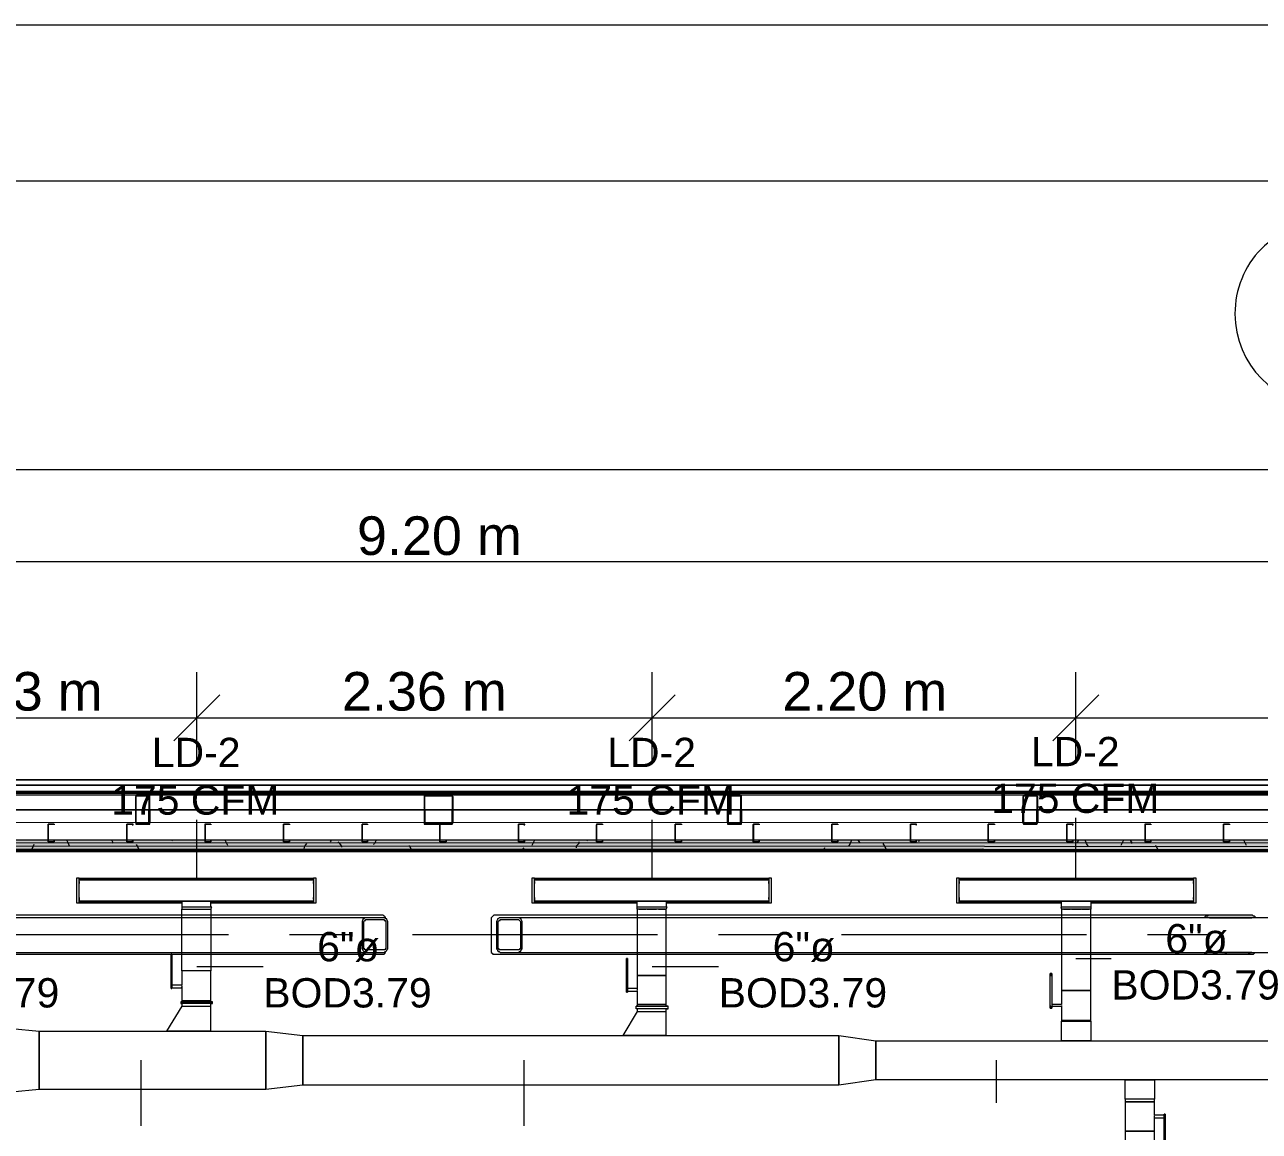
# Model space of a CAD drawing. Header units: metres. Extents: x -2 to 237, y -8 to 52.
# Drawn here: x 19.26 to 25.66, y 46.42 to 52.16 of the extents above; entities that cross this region are included whole.
import ezdxf

# ---------------------------------------------------------------- set-up
doc = ezdxf.new("R2010")
doc.units = ezdxf.units.M
for name, color, linetype, lineweight in [('HVAC - Ductos', 5, 'Continuous', 0), ('PDF3_Text', 7, 'Continuous', 0), ('pie de plano', 7, 'Continuous', 0)]:
    doc.layers.add(name, color=color, linetype=linetype, lineweight=lineweight)
doc.layers.add('PDF3_Geometry', color=7, linetype='Continuous', lineweight=0, true_color=0xaaaaaa)
doc.layers.add('PDF3_Solid Fills', color=7, linetype='Continuous', lineweight=0, true_color=0xffffff)
doc.styles.add('PDF Helvetica', font='')
doc.styles.get('PDF Helvetica').set_extended_font_data('Helvetica')

msp = doc.modelspace()

# ---------------------------------------------------------------- hatches: boundary and pattern name
at = {"layer": 'PDF3_Solid Fills', "lineweight": 0, "transparency": 33554559}
h = msp.add_hatch(color=256, dxfattribs=at)
h.paths.add_polyline_path([(19.837, 48.0164), (19.9103, 48.0164), (19.9103, 48.1584), (19.9057, 48.1584), (19.9057, 48.021), (19.8416, 48.0256), (19.837, 48.0256)])
h.paths.add_polyline_path([(19.9012, 48.163), (19.9012, 48.1676), (19.837, 48.1676)])
h.paths.add_polyline_path([(19.9057, 48.1676), (19.9103, 48.1631), (19.9103, 48.1676)])
h = msp.add_hatch(color=256, dxfattribs=at)
h.paths.add_polyline_path([(21.3358, 48.1584), (21.3312, 48.1584), (21.3312, 48.0164), (21.4779, 48.021), (21.3358, 48.021)])
h.paths.add_polyline_path([(21.4824, 48.1584), (21.4779, 48.1584), (21.4779, 48.021), (21.4824, 48.1564)])
h.paths.add_polyline_path([(21.3358, 48.163), (21.3358, 48.1676), (21.3312, 48.1676)])
h.paths.add_polyline_path([(21.4733, 48.163), (21.4733, 48.1676), (21.3404, 48.1676)])
h = msp.add_hatch(color=256, dxfattribs=at)
h.paths.add_polyline_path([(22.9721, 48.1676), (22.9766, 48.1631), (22.9766, 48.1676)])
h.paths.add_polyline_path([(22.9079, 48.1584), (22.9033, 48.1584), (22.9033, 48.0164), (22.9766, 48.0164), (22.9766, 48.1584), (22.9721, 48.1584), (22.9721, 48.021), (22.9079, 48.021)])
h.paths.add_polyline_path([(22.9079, 48.163), (22.9079, 48.1676), (22.9033, 48.1676)])
h.paths.add_polyline_path([(22.9675, 48.163), (22.9675, 48.1676), (22.9125, 48.1676)])
h = msp.add_hatch(color=256, dxfattribs=at)
h.paths.add_polyline_path([(24.5075, 48.021), (24.512, 48.1584), (24.5075, 48.1584)])
h.paths.add_polyline_path([(24.4387, 48.021), (24.5075, 48.0164), (24.5075, 48.021)])
h.paths.add_polyline_path([(24.5029, 48.163), (24.5029, 48.1676), (24.4433, 48.1676)])
h.paths.add_polyline_path([(24.4387, 48.1584), (24.4342, 48.1584), (24.4342, 48.0256)])
for points in [[(58.6858, 47.9293), (35.6222, 47.9339), (7.0265, 47.9339), (7.0265, 47.9201), (58.6858, 47.9201)], [(58.6537, 47.9018), (58.6721, 47.8972), (58.6721, 47.9201), (7.0265, 47.9201), (7.0265, 47.9018)], [(7.0265, 47.888), (58.6399, 47.888), (58.6536, 47.8835), (58.6537, 47.8835), (58.6537, 47.9018), (7.0265, 47.9018)]]:
    msp.add_hatch(color=256, dxfattribs=at).paths.add_polyline_path(points)
h = msp.add_hatch(color=256, dxfattribs=at)
h.paths.add_polyline_path([(25.3829, 47.3518), (25.3967, 47.3472), (25.6304, 47.3426), (25.6304, 47.3472), (25.635, 47.3518)])
h.paths.add_polyline_path([(25.6442, 47.5351), (25.635, 47.5443), (25.3829, 47.5443), (25.3783, 47.5397), (25.3783, 47.5305)])

# ---------------------------------------------------------------- linework, layer by layer
at = {"layer": 'HVAC - Ductos', "color": 252, "lineweight": 0, "true_color": 0x939598}
for points in [[(7.3656, 49.8543), (58.4429, 49.8543)], [(7.3656, 49.3776), (16.8074, 49.3776), (26.0062, 49.3776), (35.2051, 49.3776), (44.4086, 49.3776), (53.6074, 49.3776), (58.4429, 49.3776)], [(20.1533, 48.328), (20.1533, 48.5664), (20.1533, 48.8047)], [(22.5137, 48.328), (22.5137, 48.5664), (22.5137, 48.8047)], [(24.7092, 48.328), (24.7092, 48.5664), (24.7092, 48.8047)], [(20.2725, 48.6856), (20.1533, 48.5664), (20.0341, 48.4472)], [(22.6329, 48.6856), (22.5137, 48.5664), (22.3945, 48.4472)], [(24.8283, 48.6856), (24.7092, 48.5664), (24.59, 48.4472)], [(7.3656, 48.5664), (8.8369, 48.5664), (11.3165, 48.5664), (13.3149, 48.5664), (15.5103, 48.5664), (18.3199, 48.5664), (20.1533, 48.5664), (22.5137, 48.5664), (24.7092, 48.5664), (27.5004, 48.5664), (29.5172, 48.5664), (31.598, 48.5664), (33.9126, 48.5664), (36.7176, 48.5664), (38.6427, 48.5664), (40.9114, 48.5664), (43.1114, 48.5664), (45.701, 48.5664), (47.9011, 48.5664), (50.0965, 48.5664), (52.3561, 48.5664), (56.0457, 48.5664), (58.4429, 48.5664)]]:
    msp.add_lwpolyline(points, dxfattribs=at)
at = {"layer": 'HVAC - Ductos', "lineweight": 0}
for points in [[(20.1533, 47.7368), (20.1533, 48.0393)], [(22.5137, 47.7368), (22.5137, 48.0393)], [(24.7092, 47.7368), (24.7092, 48.0484)], [(19.5437, 47.7184), (19.5437, 47.7139), (19.5437, 47.7093), (19.5437, 47.7139), (19.5437, 47.7322), (19.5437, 47.7368), (20.7583, 47.7368), (20.7583, 47.7322), (20.7583, 47.7139), (20.7583, 47.7093), (20.7583, 47.7139), (20.7583, 47.7184)], [(21.9041, 47.7184), (21.9041, 47.7139), (21.9041, 47.7093), (21.9041, 47.7139), (21.9041, 47.7322), (21.9041, 47.7368), (23.1187, 47.7368), (23.1187, 47.7322), (23.1187, 47.7139), (23.1187, 47.7093), (23.1187, 47.7139), (23.1187, 47.7184)], [(24.1042, 47.7184), (24.1042, 47.7139), (24.1042, 47.7093), (24.1042, 47.7139), (24.1042, 47.7322), (24.1042, 47.7368), (25.3188, 47.7368), (25.3188, 47.7322), (25.3188, 47.7139), (25.3188, 47.7093), (25.3188, 47.7139), (25.3188, 47.7184)], [(20.7583, 47.7322), (19.5437, 47.7322)], [(19.5437, 47.6634), (19.5437, 47.6726), (19.5437, 47.6818)], [(20.7583, 47.6818), (20.7583, 47.6726), (20.7583, 47.6634)], [(23.1187, 47.7322), (21.9041, 47.7322)], [(21.9041, 47.6634), (21.9041, 47.6726), (21.9041, 47.6818)], [(23.1187, 47.6818), (23.1187, 47.6726), (23.1187, 47.6634)], [(25.3188, 47.7322), (24.1042, 47.7322)], [(24.1042, 47.6634), (24.1042, 47.6726), (24.1042, 47.6818)], [(25.3188, 47.6818), (25.3188, 47.6726), (25.3188, 47.6634)], [(19.5437, 47.6314), (19.5437, 47.6084), (19.5437, 47.613), (20.0753, 47.613)], [(19.5437, 47.6084), (20.0753, 47.6084)], [(20.2266, 47.5856), (20.2266, 47.6176), (20.2175, 47.6176), (20.2037, 47.6176), (20.1899, 47.6176), (20.1716, 47.6176), (20.1533, 47.6176), (20.1303, 47.6176), (20.112, 47.6176), (20.0983, 47.6176), (20.0845, 47.6176), (20.0799, 47.6176), (20.0753, 47.6176), (20.0753, 47.5856), (20.0753, 47.5764), (20.0799, 47.5764), (20.0983, 47.5764), (20.1212, 47.5764), (20.1533, 47.5764), (20.1808, 47.5764), (20.2037, 47.5764), (20.2221, 47.5764), (20.2266, 47.5764), (20.2266, 47.2555), (20.2175, 47.2555), (20.2037, 47.2555), (20.1899, 47.2555), (20.1716, 47.2555), (20.1533, 47.2555), (20.1303, 47.2555), (20.112, 47.2555), (20.0983, 47.2555), (20.0845, 47.2555), (20.0799, 47.2555), (20.0753, 47.2555), (20.0753, 47.1822), (20.0249, 47.1822)], [(20.7583, 47.6314), (20.7583, 47.6084), (20.7583, 47.613), (20.2266, 47.613)], [(20.2266, 47.6084), (20.7583, 47.6084)], [(21.9041, 47.6314), (21.9041, 47.6084), (21.9041, 47.613), (22.4358, 47.613)], [(21.9041, 47.6084), (22.4358, 47.6084)], [(22.4404, 47.5764), (22.4358, 47.5764), (22.4358, 47.2326), (22.4404, 47.2326), (22.445, 47.2326), (22.4587, 47.2326), (22.4725, 47.2326), (22.4908, 47.2326), (22.5137, 47.2326), (22.5321, 47.2326), (22.5504, 47.2326), (22.5687, 47.2326), (22.5779, 47.2326), (22.587, 47.2326), (22.587, 47.5764), (22.5825, 47.5764), (22.5687, 47.5764), (22.5413, 47.5764), (22.5137, 47.5764), (22.4816, 47.5764), (22.4587, 47.5764), (22.4404, 47.5764), (22.4358, 47.5764), (22.4358, 47.5856), (22.4358, 47.6176), (22.4404, 47.6176), (22.445, 47.6176), (22.4587, 47.6176), (22.4725, 47.6176), (22.4908, 47.6176), (22.5137, 47.6176), (22.5321, 47.6176), (22.5504, 47.6176), (22.5687, 47.6176), (22.5779, 47.6176), (22.587, 47.6176), (22.587, 47.5856)], [(23.1187, 47.6314), (23.1187, 47.6084), (23.1187, 47.613), (22.587, 47.613)], [(22.587, 47.6084), (23.1187, 47.6084)], [(24.1042, 47.6314), (24.1042, 47.6084), (24.1042, 47.613), (24.6358, 47.613)], [(24.1042, 47.6084), (24.6358, 47.6084)], [(24.6358, 47.5856), (24.6358, 47.6176), (24.645, 47.6176), (24.6587, 47.6176), (24.6725, 47.6176), (24.6908, 47.6176), (24.7092, 47.6176), (24.7321, 47.6176), (24.7504, 47.6176), (24.7642, 47.6176), (24.7779, 47.6176), (24.787, 47.6176), (24.787, 47.5856), (24.787, 47.5764), (24.7825, 47.5764), (24.7642, 47.5764), (24.7413, 47.5764), (24.7092, 47.5764), (24.6816, 47.5764), (24.6587, 47.5764), (24.6404, 47.5764), (24.6358, 47.5764), (24.6358, 47.1547), (24.645, 47.1547), (24.6587, 47.1547), (24.6725, 47.1547), (24.6908, 47.1547), (24.7092, 47.1547), (24.7321, 47.1547), (24.7504, 47.1547), (24.7642, 47.1547), (24.7779, 47.1547), (24.787, 47.1547), (24.787, 47.5764), (24.7825, 47.5764)], [(25.3188, 47.6314), (25.3188, 47.6084), (25.3188, 47.613), (24.787, 47.613)], [(24.787, 47.6084), (25.3188, 47.6084)], [(20.1853, 47.5764), (20.1899, 47.5764), (20.2037, 47.5764), (20.2175, 47.5764), (20.2221, 47.5764), (20.2266, 47.5764), (20.2312, 47.5856), (20.2221, 47.5856), (20.2083, 47.5856), (20.1808, 47.5856), (20.1533, 47.5856), (20.1212, 47.5856), (20.0983, 47.5856), (20.0799, 47.5856), (20.0753, 47.5856)], [(20.2266, 47.0951), (20.2266, 47.0997), (20.2266, 47.2555), (20.2175, 47.2555), (20.2037, 47.2555), (20.1899, 47.2555), (20.1716, 47.2555), (20.1533, 47.2555), (20.1303, 47.2555), (20.112, 47.2555), (20.0983, 47.2555), (20.0845, 47.2555), (20.0799, 47.2555), (20.0753, 47.2555), (20.0753, 47.5764), (20.0799, 47.5764)], [(20.0845, 47.5764), (20.0983, 47.5764), (20.112, 47.5764), (20.1212, 47.5764)], [(20.1257, 47.5764), (20.1303, 47.5764), (20.1533, 47.5764), (20.1716, 47.5764), (20.1762, 47.5764)], [(22.5458, 47.5764), (22.5504, 47.5764), (22.5687, 47.5764), (22.5779, 47.5764), (22.5825, 47.5764), (22.587, 47.5764), (22.5916, 47.5856), (22.5825, 47.5856), (22.5687, 47.5856), (22.5413, 47.5856), (22.5137, 47.5856), (22.4816, 47.5856), (22.4587, 47.5856), (22.4404, 47.5856), (22.4358, 47.5856)], [(22.445, 47.5764), (22.4587, 47.5764), (22.4725, 47.5764), (22.4816, 47.5764)], [(22.4862, 47.5764), (22.4908, 47.5764), (22.5137, 47.5764), (22.5321, 47.5764), (22.5367, 47.5764)], [(22.5321, 47.5856), (22.5229, 47.5856)], [(24.787, 47.5856), (24.7825, 47.5856), (24.7642, 47.5856), (24.7413, 47.5856), (24.7092, 47.5856), (24.6816, 47.5856), (24.6542, 47.5856), (24.6404, 47.5856), (24.6312, 47.5856), (24.6358, 47.5764), (24.6404, 47.5764)], [(24.645, 47.5764), (24.6587, 47.5764), (24.6725, 47.5764), (24.6816, 47.5764)], [(24.6862, 47.5764), (24.6908, 47.5764), (24.7092, 47.5764), (24.7321, 47.5764), (24.7367, 47.5764)], [(24.7413, 47.5764), (24.7504, 47.5764), (24.7642, 47.5764), (24.7779, 47.5764)], [(20.0249, 47.3426), (20.0203, 47.3426)], [(20.0203, 47.1776), (20.0203, 47.173), (20.0203, 47.1684), (20.0203, 47.1638), (20.0203, 47.1684), (20.0203, 47.173), (20.0203, 47.1776), (20.0203, 47.3288)], [(20.0249, 47.3288), (20.0249, 47.1776), (20.0249, 47.173), (20.0249, 47.1684), (20.0249, 47.1638), (20.0249, 47.1684), (20.0249, 47.173), (20.0249, 47.1684), (20.0753, 47.1684), (20.0753, 47.0997), (20.0753, 47.0951)], [(22.3854, 47.3197), (22.3808, 47.3197)], [(22.3808, 47.1547), (22.3808, 47.1501), (22.3808, 47.1455), (22.3808, 47.1501), (22.3808, 47.1547), (22.3808, 47.3106)], [(22.3854, 47.3106), (22.3854, 47.1547), (22.3854, 47.1501), (22.3854, 47.1455), (22.3854, 47.1501), (22.3854, 47.1547), (22.3854, 47.1501), (22.4358, 47.1501), (22.4358, 47.0814), (22.4404, 47.0814), (22.445, 47.0814), (22.4587, 47.0814), (22.4725, 47.0814), (22.4908, 47.0814), (22.5137, 47.0814), (22.5321, 47.0814), (22.5504, 47.0814), (22.5687, 47.0814), (22.5779, 47.0814), (22.587, 47.0814), (22.587, 47.2326), (22.5779, 47.2326), (22.5687, 47.2326), (22.5504, 47.2326), (22.5321, 47.2326), (22.5137, 47.2326), (22.4908, 47.2326), (22.4725, 47.2326), (22.4587, 47.2326), (22.445, 47.2326), (22.4404, 47.2326), (22.4358, 47.2326), (22.4358, 47.1638), (22.3854, 47.1638)], [(24.7092, 47.3197), (24.8925, 47.3197)], [(20.1533, 47.2784), (20.4971, 47.2784)], [(22.5137, 47.2784), (22.8575, 47.2784)], [(24.5854, 47.2418), (24.5763, 47.2418)], [(24.5763, 47.0768), (24.5763, 47.0722), (24.5763, 47.0676), (24.5763, 47.063), (24.5763, 47.0676), (24.5763, 47.0722), (24.5763, 47.0768), (24.5763, 47.228)], [(24.5854, 47.228), (24.5854, 47.0768), (24.5854, 47.0722), (24.5854, 47.0676), (24.5854, 47.063), (24.5854, 47.0676), (24.5854, 47.0722)], [(20.0203, 47.1638), (20.0249, 47.1638)], [(20.0249, 47.1776), (20.0249, 47.173), (20.0249, 47.1684)], [(20.0753, 47.1776), (20.0753, 47.173), (20.0753, 47.1684), (20.0753, 47.173)], [(22.4358, 47.1638), (22.4358, 47.1593), (22.4358, 47.1547)], [(20.0708, 47.0951), (20.0708, 47.086), (20.0753, 47.086)], [(20.2358, 47.086), (20.2358, 47.0951)], [(22.3808, 47.1455), (22.3854, 47.1455)], [(24.5854, 47.0768), (24.5854, 47.0722), (24.6358, 47.0722), (24.6358, 46.9988), (24.6358, 46.9943), (24.645, 46.9943), (24.6587, 46.9943), (24.6725, 46.9943), (24.6908, 46.9943), (24.7092, 46.9943), (24.7321, 46.9943), (24.7504, 46.9943), (24.7642, 46.9943), (24.7779, 46.9943), (24.787, 46.9943), (24.787, 46.8934), (24.7779, 46.8934), (24.7642, 46.8934), (24.7504, 46.8934), (24.7321, 46.8934), (24.7092, 46.8934), (24.6908, 46.8934), (24.6725, 46.8934), (24.6587, 46.8934), (24.645, 46.8934), (24.6358, 46.8934), (24.6358, 46.9943), (24.645, 46.9943), (24.6587, 46.9943), (24.6725, 46.9943), (24.6908, 46.9943), (24.7092, 46.9943), (24.7321, 46.9943), (24.7504, 46.9943), (24.7642, 46.9943), (24.7779, 46.9943), (24.787, 46.9943), (24.787, 46.9988), (24.787, 47.1547), (24.7779, 47.1547), (24.7642, 47.1547), (24.7504, 47.1547), (24.7321, 47.1547), (24.7092, 47.1547), (24.6908, 47.1547), (24.6725, 47.1547), (24.6587, 47.1547), (24.645, 47.1547), (24.6358, 47.1547), (24.6358, 47.0814), (24.5854, 47.0814)], [(20.0753, 47.0722), (19.9975, 46.9438), (20.0066, 46.9438), (20.0203, 46.9438), (20.0479, 46.9438), (20.0753, 46.9438), (20.1533, 46.9438), (20.1808, 46.9438), (20.2037, 46.9438), (20.2221, 46.9438), (20.2266, 46.9438), (20.2266, 47.0722)], [(20.0845, 47.086), (20.0799, 47.086), (20.0753, 47.086), (20.0753, 47.0722), (20.0799, 47.0722), (20.0845, 47.0722), (20.0983, 47.0722), (20.112, 47.0722), (20.1303, 47.0722), (20.1533, 47.0722), (20.1716, 47.0722), (20.1899, 47.0722), (20.2037, 47.0722), (20.2175, 47.0722), (20.2266, 47.0722), (20.2266, 47.086), (20.2312, 47.086), (20.2358, 47.086), (20.2312, 47.086), (20.2221, 47.086), (20.2083, 47.086), (20.1945, 47.086), (20.1716, 47.086), (20.1533, 47.086), (20.1303, 47.086), (20.112, 47.086), (20.0937, 47.086), (20.0799, 47.086), (20.0708, 47.086)], [(20.0983, 47.086), (20.0937, 47.086)], [(20.1945, 47.086), (20.1899, 47.086), (20.1716, 47.086), (20.1533, 47.086), (20.1303, 47.086), (20.112, 47.086)], [(20.1212, 47.0722), (20.1257, 47.0722)], [(20.1762, 47.0722), (20.1808, 47.0722), (20.1853, 47.0722)], [(20.2083, 47.086), (20.2037, 47.086)], [(20.2221, 47.086), (20.2175, 47.086)], [(22.4358, 47.0447), (22.3625, 46.921), (22.3671, 46.921), (22.3808, 46.921), (22.4083, 46.921), (22.4358, 46.921), (22.5137, 46.921), (22.5413, 46.921), (22.5687, 46.921), (22.5825, 46.921), (22.587, 46.921), (22.587, 47.0447)], [(22.4358, 47.0584), (22.4312, 47.0584), (22.4312, 47.0722), (22.4404, 47.0722), (22.4541, 47.0722), (22.4725, 47.0722), (22.4908, 47.0722), (22.5137, 47.0722), (22.5321, 47.0722), (22.555, 47.0722), (22.5733, 47.0722), (22.5825, 47.0722), (22.5916, 47.0722), (22.5962, 47.0722), (22.5916, 47.0722), (22.587, 47.0722), (22.587, 47.0814), (22.5779, 47.0814), (22.5687, 47.0814), (22.5504, 47.0814), (22.5321, 47.0814), (22.5137, 47.0814), (22.4908, 47.0814), (22.4725, 47.0814), (22.4587, 47.0814), (22.445, 47.0814), (22.4404, 47.0814), (22.4358, 47.0814), (22.4358, 47.0722), (22.4404, 47.0722), (22.445, 47.0722), (22.4587, 47.0722), (22.4725, 47.0722), (22.4908, 47.0722), (22.5137, 47.0722), (22.5321, 47.0722), (22.5504, 47.0722), (22.5687, 47.0722), (22.5779, 47.0722), (22.5825, 47.0722)], [(22.4358, 47.0722), (22.4312, 47.0722)], [(22.445, 47.0584), (22.4404, 47.0584), (22.4358, 47.0584), (22.4358, 47.0447), (22.4404, 47.0447), (22.445, 47.0447), (22.4587, 47.0447), (22.4725, 47.0447), (22.4908, 47.0447), (22.5137, 47.0447), (22.5321, 47.0447), (22.5504, 47.0447), (22.5687, 47.0447), (22.5779, 47.0447), (22.587, 47.0447), (22.587, 47.0584), (22.5916, 47.0584), (22.5962, 47.0584), (22.5916, 47.0584), (22.5825, 47.0584), (22.5733, 47.0584), (22.555, 47.0584), (22.5321, 47.0584), (22.5137, 47.0584), (22.4908, 47.0584), (22.4725, 47.0584), (22.4541, 47.0584), (22.4404, 47.0584), (22.4312, 47.0584)], [(22.4587, 47.0584), (22.4541, 47.0584)], [(22.555, 47.0584), (22.5504, 47.0584), (22.5321, 47.0584), (22.5137, 47.0584), (22.4908, 47.0584), (22.4725, 47.0584)], [(22.4816, 47.0447), (22.4862, 47.0447)], [(22.5367, 47.0447), (22.5413, 47.0447), (22.5458, 47.0447)], [(22.5733, 47.0584), (22.5687, 47.0584)], [(22.5825, 47.0584), (22.5779, 47.0584)], [(22.5962, 47.0584), (22.5962, 47.0722)], [(24.5763, 47.063), (24.5854, 47.063)], [(24.6358, 47.0768), (24.6358, 47.0722)], [(19.0487, 46.9713), (19.3375, 46.9438)], [(19.3375, 46.9438), (19.3375, 46.6414)], [(20.2266, 46.9438), (20.2221, 46.9438), (20.2037, 46.9438), (20.1808, 46.9438), (20.1533, 46.9438), (20.0753, 46.9438), (20.0479, 46.9438), (20.0203, 46.9438), (20.0066, 46.9438), (19.9975, 46.9438)], [(22.587, 46.921), (22.5825, 46.921), (22.5687, 46.921), (22.5413, 46.921), (22.5137, 46.921), (22.4358, 46.921), (22.4083, 46.921), (22.3808, 46.921), (22.3671, 46.921), (22.3625, 46.921)], [(19.8645, 46.7926), (19.8645, 46.4534)], [(21.8491, 46.7926), (21.8491, 46.4534)], [(24.2967, 46.7926), (24.2967, 46.5726)], [(25.1675, 46.348), (25.1675, 46.5038), (25.1675, 46.5084), (25.1675, 46.513), (25.1675, 46.5084), (25.1675, 46.5038), (25.1675, 46.5084), (25.1171, 46.5084), (25.1171, 46.5772), (25.1171, 46.591), (25.1125, 46.591), (25.1079, 46.591), (25.0942, 46.591), (25.0804, 46.591), (25.062, 46.591), (25.0392, 46.591), (25.0209, 46.591), (25.0025, 46.591), (24.9887, 46.591), (24.975, 46.591), (24.9658, 46.591), (24.9658, 46.6918), (24.975, 46.6918), (24.9887, 46.6918), (25.0025, 46.6918), (25.0209, 46.6918), (25.0392, 46.6918), (25.062, 46.6918), (25.0804, 46.6918), (25.0942, 46.6918), (25.1079, 46.6918), (25.1125, 46.6918), (25.1171, 46.6918), (25.1171, 46.591), (25.1125, 46.591), (25.1079, 46.591), (25.0942, 46.591), (25.0804, 46.591), (25.062, 46.591), (25.0392, 46.591), (25.0209, 46.591), (25.0025, 46.591), (24.9887, 46.591), (24.975, 46.591), (24.9658, 46.591), (24.9658, 46.5772), (24.9658, 46.4259), (24.975, 46.4259), (24.9887, 46.4259), (25.0025, 46.4259), (25.0209, 46.4259), (25.0392, 46.4259), (25.062, 46.4259), (25.0804, 46.4259), (25.0942, 46.4259), (25.1079, 46.4259), (25.1125, 46.4259), (25.1171, 46.4259), (25.1125, 46.4259), (25.1079, 46.4259), (25.0942, 46.4259), (25.0804, 46.4259), (25.062, 46.4259), (25.0392, 46.4259), (25.0209, 46.4259), (25.0025, 46.4259), (24.9887, 46.4259), (24.975, 46.4259), (24.9658, 46.4259), (24.9658, 45.193)], [(19.3375, 46.6414), (19.0487, 46.6138)], [(25.1171, 46.4947), (25.1171, 46.4993), (25.1171, 46.5038)], [(25.1171, 45.193), (25.1171, 46.4259), (25.1171, 46.4947), (25.1675, 46.4947)], [(25.1721, 46.513), (25.1675, 46.513)], [(25.1721, 46.5038), (25.1721, 46.5084), (25.1721, 46.513), (25.1721, 46.5084), (25.1721, 46.5038), (25.1721, 46.348)]]:
    msp.add_lwpolyline(points, dxfattribs=at)
for points in [[(19.5299, 47.7368), (19.5299, 47.6084), (19.5437, 47.6084), (19.5437, 47.7368)], [(20.7721, 47.7368), (20.7583, 47.7368), (20.7583, 47.6084), (20.7721, 47.6084)], [(21.8904, 47.7368), (21.8904, 47.6084), (21.9041, 47.6084), (21.9041, 47.7368)], [(23.1325, 47.7368), (23.1187, 47.7368), (23.1187, 47.6084), (23.1325, 47.6084)], [(24.0904, 47.7368), (24.0904, 47.6084), (24.1042, 47.6084), (24.1042, 47.7368)], [(25.3325, 47.7368), (25.3188, 47.7368), (25.3188, 47.6084), (25.3325, 47.6084)], [(19.5437, 47.7276), (20.7583, 47.7276), (20.7583, 47.6176), (19.5437, 47.6176)], [(21.9041, 47.7276), (23.1187, 47.7276), (23.1187, 47.6176), (21.9041, 47.6176)], [(24.1042, 47.7276), (25.3188, 47.7276), (25.3188, 47.6176), (24.1042, 47.6176)], [(19.5437, 47.636), (19.5437, 47.6314), (19.5437, 47.6268), (19.5437, 47.6314)], [(20.7583, 47.6176), (19.5437, 47.6176)], [(20.7583, 47.6268), (20.7583, 47.6314), (20.7583, 47.636), (20.7583, 47.6314)], [(21.9041, 47.636), (21.9041, 47.6314), (21.9041, 47.6268), (21.9041, 47.6314)], [(23.1187, 47.6176), (21.9041, 47.6176)], [(23.1187, 47.6268), (23.1187, 47.6314), (23.1187, 47.636), (23.1187, 47.6314)], [(24.1042, 47.636), (24.1042, 47.6314), (24.1042, 47.6268), (24.1042, 47.6314)], [(25.3188, 47.6176), (24.1042, 47.6176)], [(25.3188, 47.6268), (25.3188, 47.6314), (25.3188, 47.636), (25.3188, 47.6314)], [(20.0203, 47.3288), (20.0203, 47.3334), (20.0203, 47.338), (20.0203, 47.3426), (20.0203, 47.338), (20.0203, 47.3334)], [(20.0249, 47.3288), (20.0249, 47.3334), (20.0249, 47.338), (20.0249, 47.3426), (20.0249, 47.338), (20.0249, 47.3334)], [(22.3808, 47.3106), (22.3808, 47.3151), (22.3808, 47.3197), (22.3808, 47.3151)], [(22.3854, 47.3106), (22.3854, 47.3151), (22.3854, 47.3197), (22.3854, 47.3151)], [(24.5763, 47.228), (24.5763, 47.2326), (24.5763, 47.2372), (24.5763, 47.2418), (24.5763, 47.2372), (24.5763, 47.2326)], [(24.5854, 47.228), (24.5854, 47.2326), (24.5854, 47.2372), (24.5854, 47.2418), (24.5854, 47.2372), (24.5854, 47.2326)], [(20.0753, 47.1684), (20.0753, 47.173)], [(20.0708, 47.0951), (20.0799, 47.0951), (20.0937, 47.0951), (20.112, 47.0951), (20.1303, 47.0951), (20.1533, 47.0951), (20.1716, 47.0951), (20.1945, 47.0951), (20.2083, 47.0951), (20.2221, 47.0951), (20.2312, 47.0951), (20.2358, 47.0951), (20.2312, 47.0951), (20.2221, 47.0951), (20.2083, 47.0951), (20.1945, 47.0951), (20.1716, 47.0951), (20.1533, 47.0951), (20.1303, 47.0951), (20.112, 47.0951), (20.0937, 47.0951), (20.0799, 47.0951)], [(20.0753, 47.0997), (20.0799, 47.0997), (20.0845, 47.0997), (20.0983, 47.0997), (20.112, 47.0997), (20.1303, 47.0997), (20.1533, 47.0997), (20.1716, 47.0997), (20.1899, 47.0997), (20.2037, 47.0997), (20.2175, 47.0997), (20.2266, 47.0997), (20.2175, 47.0997), (20.2037, 47.0997), (20.1899, 47.0997), (20.1716, 47.0997), (20.1533, 47.0997), (20.1303, 47.0997), (20.112, 47.0997), (20.0983, 47.0997), (20.0845, 47.0997), (20.0799, 47.0997)], [(20.2266, 47.0997), (20.2175, 47.0997), (20.2037, 47.0997), (20.1899, 47.0997), (20.1716, 47.0997), (20.1533, 47.0997), (20.1303, 47.0997), (20.112, 47.0997), (20.0983, 47.0997), (20.0845, 47.0997), (20.0799, 47.0997), (20.0753, 47.0997), (20.0799, 47.0997), (20.0845, 47.0997), (20.0983, 47.0997), (20.112, 47.0997), (20.1303, 47.0997), (20.1533, 47.0997), (20.1716, 47.0997), (20.1899, 47.0997), (20.2037, 47.0997), (20.2175, 47.0997)], [(20.0753, 47.0951), (20.0799, 47.0951), (20.0845, 47.0951), (20.0983, 47.0951), (20.112, 47.0951), (20.1303, 47.0951), (20.1533, 47.0951), (20.1716, 47.0951), (20.1899, 47.0951), (20.2037, 47.0951), (20.2175, 47.0951), (20.2266, 47.0951), (20.2175, 47.0951), (20.2037, 47.0951), (20.1899, 47.0951), (20.1716, 47.0951), (20.1533, 47.0951), (20.1303, 47.0951), (20.112, 47.0951), (20.0983, 47.0951), (20.0845, 47.0951), (20.0799, 47.0951)], [(24.6358, 46.9988), (24.645, 46.9988), (24.6587, 46.9988), (24.6725, 46.9988), (24.6908, 46.9988), (24.7092, 46.9988), (24.7321, 46.9988), (24.7504, 46.9988), (24.7642, 46.9988), (24.7779, 46.9988), (24.787, 46.9988), (24.7779, 46.9988), (24.7642, 46.9988), (24.7504, 46.9988), (24.7321, 46.9988), (24.7092, 46.9988), (24.6908, 46.9988), (24.6725, 46.9988), (24.6587, 46.9988), (24.645, 46.9988)], [(19.3375, 46.9438), (20.5108, 46.9438), (20.5108, 46.6414), (19.3375, 46.6414)], [(20.5108, 46.9438), (20.7033, 46.921), (20.7033, 46.6643), (20.5108, 46.6414)], [(20.7033, 46.921), (23.4808, 46.921), (23.4808, 46.6643), (20.7033, 46.6643)], [(23.4808, 46.921), (23.6733, 46.8934), (23.6733, 46.6918), (23.4808, 46.6643)], [(23.6733, 46.8934), (26.0566, 46.8934), (26.0566, 46.6918), (23.6733, 46.6918)], [(25.1171, 46.5772), (25.1125, 46.5772), (25.1079, 46.5772), (25.0942, 46.5772), (25.0804, 46.5772), (25.062, 46.5772), (25.0392, 46.5772), (25.0209, 46.5772), (25.0025, 46.5772), (24.9887, 46.5772), (24.975, 46.5772), (24.9658, 46.5772), (24.975, 46.5772), (24.9887, 46.5772), (25.0025, 46.5772), (25.0209, 46.5772), (25.0392, 46.5772), (25.062, 46.5772), (25.0804, 46.5772), (25.0942, 46.5772), (25.1079, 46.5772), (25.1125, 46.5772)]]:
    msp.add_lwpolyline(points, close=True, dxfattribs=at)
at = {"layer": 'PDF3_Geometry', "lineweight": 0}
msp.add_lwpolyline([(26.0062, 51.1377, 0.416651), (25.5342, 50.661, 0.413055), (26.0062, 50.1843, 0.411099), (26.4829, 50.661, 0.41469)], format="xyb", close=True, dxfattribs=at)
for points in [[(16.8074, 48.2455), (18.3383, 48.2455), (19.8737, 48.2455), (18.3383, 48.2455), (16.8074, 48.2455), (15.272, 48.2455)], [(22.94, 48.2455), (24.4709, 48.2455), (22.94, 48.2455), (21.4045, 48.2455), (19.8737, 48.2455), (21.4045, 48.2455)], [(26.0062, 48.2455), (27.5371, 48.2455), (29.0726, 48.2455), (27.5371, 48.2455), (26.0062, 48.2455), (24.4709, 48.2455)], [(19.8737, 48.218), (18.3383, 48.218)], [(19.8737, 48.186), (18.3383, 48.186)], [(21.4045, 48.218), (19.8737, 48.218)], [(21.4045, 48.186), (19.8737, 48.186)], [(22.94, 48.218), (21.4045, 48.218)], [(22.94, 48.186), (21.4045, 48.186)], [(24.4709, 48.218), (22.94, 48.218)], [(24.4709, 48.186), (22.94, 48.186)], [(26.0062, 48.218), (24.4709, 48.218)], [(26.0062, 48.186), (24.4709, 48.186)], [(19.8737, 48.1768), (18.3383, 48.1768)], [(19.9103, 48.1584), (19.9103, 48.163), (19.9012, 48.1676), (19.8416, 48.1676), (19.837, 48.163), (19.837, 48.1584), (19.837, 48.0256), (19.837, 48.0164), (19.8416, 48.0164), (19.9012, 48.0164), (19.9103, 48.0164), (19.9103, 48.0256)], [(19.8416, 48.163), (19.9012, 48.163), (19.9057, 48.163), (19.9057, 48.1584), (19.9057, 48.0256), (19.9057, 48.021), (19.9012, 48.021), (19.8416, 48.021), (19.837, 48.0256), (19.837, 48.1584)], [(21.4045, 48.1768), (19.8737, 48.1768)], [(21.4779, 48.0256), (21.4779, 48.021), (21.4733, 48.021), (21.3404, 48.021), (21.3358, 48.021), (21.3358, 48.0256), (21.3358, 48.1584), (21.3358, 48.163), (21.3404, 48.163), (21.4733, 48.163), (21.4779, 48.163), (21.4779, 48.1584)], [(22.94, 48.1768), (21.4045, 48.1768)], [(22.9033, 48.0256), (22.9033, 48.0164), (22.9125, 48.0164), (22.9675, 48.0164), (22.9767, 48.0164), (22.9767, 48.0256), (22.9767, 48.1584), (22.9767, 48.163), (22.9675, 48.1676), (22.9125, 48.1676), (22.9033, 48.163), (22.9033, 48.1584)], [(22.9675, 48.021), (22.9125, 48.021), (22.9079, 48.021), (22.9079, 48.0256), (22.9079, 48.1584), (22.9079, 48.163), (22.9125, 48.163), (22.9675, 48.163), (22.9721, 48.163), (22.9721, 48.1584), (22.9721, 48.0256), (22.9721, 48.021)], [(24.4709, 48.1768), (22.94, 48.1768)], [(24.4342, 48.0256), (24.4387, 48.0164), (24.4433, 48.0164), (24.5029, 48.0164), (24.5075, 48.0164), (24.512, 48.0256), (24.512, 48.1584), (24.5075, 48.163), (24.5029, 48.1676), (24.4433, 48.1676), (24.4387, 48.163), (24.4342, 48.1584)], [(24.5029, 48.021), (24.4433, 48.021), (24.4387, 48.021), (24.4387, 48.0256), (24.4387, 48.1584), (24.4387, 48.163), (24.4433, 48.163), (24.5029, 48.163), (24.5075, 48.163), (24.5075, 48.1584), (24.5075, 48.0256), (24.5075, 48.021)], [(26.0062, 48.1768), (24.4709, 48.1768)], [(18.3795, 48.0897), (19.837, 48.0897), (19.8737, 48.0897), (19.837, 48.0897)], [(19.837, 48.0256), (19.837, 48.0897)], [(19.8737, 48.0897), (19.9057, 48.0897)], [(19.9103, 48.0897), (21.3312, 48.0897)], [(21.4045, 48.0897), (21.4779, 48.0897), (21.4045, 48.0897), (21.3358, 48.0897)], [(21.4825, 48.0897), (22.9033, 48.0897)], [(22.94, 48.0897), (22.9721, 48.0897), (22.94, 48.0897), (22.9079, 48.0897)], [(22.9767, 48.0897), (24.4342, 48.0897)], [(24.4709, 48.0897), (24.5075, 48.0897), (24.4709, 48.0897), (24.4387, 48.0897)], [(24.512, 48.0897), (25.9238, 48.0897)], [(19.4153, 48.0164), (19.3879, 48.0164), (19.3833, 48.0164), (19.3833, 48.0118), (19.3833, 47.9247), (19.3879, 47.9247), (19.4153, 47.9247), (19.4153, 47.9339), (19.4153, 47.9247), (19.3879, 47.9247), (19.3833, 47.9247), (19.3833, 48.0118), (19.3833, 48.0164), (19.3879, 48.0164), (19.4153, 48.0164), (19.4153, 48.0118)], [(19.8233, 48.0164), (19.7912, 48.0164), (19.7912, 48.0118), (19.7912, 47.9247), (19.8233, 47.9247), (19.8233, 47.9339), (19.8187, 47.9339), (19.8187, 47.9247), (19.7912, 47.9247), (19.7912, 48.0118), (19.7912, 48.0164), (19.8187, 48.0164), (19.8187, 48.0118), (19.8233, 48.0118)], [(20.2266, 48.0164), (20.1991, 48.0164), (20.1945, 48.0164), (20.1945, 48.0118), (20.1945, 47.9247), (20.1991, 47.9247), (20.2266, 47.9247), (20.2266, 47.9339), (20.2266, 47.9247), (20.1991, 47.9247), (20.1991, 48.0118), (20.1991, 48.0164), (20.2266, 48.0164), (20.2266, 48.0118)], [(20.6345, 48.0164), (20.6025, 48.0164), (20.6025, 48.0118), (20.6025, 47.9247), (20.6345, 47.9247), (20.6345, 47.9339), (20.6345, 47.9247), (20.6025, 47.9247), (20.6025, 48.0118), (20.6025, 48.0164), (20.6345, 48.0164), (20.6345, 48.0118)], [(21.0379, 48.0164), (21.0103, 48.0164), (21.0103, 48.0118), (21.0103, 47.9247), (21.0379, 47.9247), (21.0379, 47.9339), (21.0379, 47.9247), (21.0103, 47.9247), (21.0103, 48.0118), (21.0103, 48.0164), (21.0379, 48.0164), (21.0379, 48.0118)], [(21.4458, 48.0164), (21.4183, 48.0164), (21.4137, 48.0164), (21.4137, 48.0118), (21.4137, 47.9247), (21.4183, 47.9247), (21.4458, 47.9247), (21.4458, 47.9339), (21.4458, 47.9247), (21.4183, 47.9247), (21.4137, 47.9247), (21.4137, 48.0118), (21.4137, 48.0164), (21.4183, 48.0164), (21.4458, 48.0164), (21.4458, 48.0118)], [(21.8537, 48.0164), (21.8217, 48.0164), (21.8217, 48.0118), (21.8217, 47.9247), (21.8537, 47.9247), (21.8537, 47.9339), (21.8491, 47.9339), (21.8491, 47.9247), (21.8217, 47.9247), (21.8217, 48.0118), (21.8217, 48.0164), (21.8491, 48.0164), (21.8491, 48.0118), (21.8537, 48.0118)], [(22.2571, 48.0164), (22.2295, 48.0164), (22.225, 48.0164), (22.225, 48.0118), (22.225, 47.9247), (22.2295, 47.9247), (22.2571, 47.9247), (22.2571, 47.9339), (22.2571, 47.9247), (22.2295, 47.9247), (22.225, 47.9247), (22.225, 48.0118), (22.2295, 48.0164), (22.2571, 48.0164), (22.2571, 48.0118)], [(22.665, 48.0164), (22.6329, 48.0164), (22.6329, 48.0118), (22.6329, 47.9247), (22.665, 47.9247), (22.665, 47.9339), (22.665, 47.9247), (22.6329, 47.9247), (22.6329, 48.0118), (22.6329, 48.0164), (22.665, 48.0164), (22.665, 48.0118)], [(23.0683, 48.0164), (23.0408, 48.0164), (23.0362, 48.0118), (23.0362, 47.9247), (23.0408, 47.9247), (23.0683, 47.9247), (23.0683, 47.9339), (23.0683, 47.9247), (23.0408, 47.9247), (23.0408, 48.0118), (23.0408, 48.0164), (23.0683, 48.0164), (23.0683, 48.0118)], [(23.4763, 48.0164), (23.4441, 48.0164), (23.4441, 48.0118), (23.4441, 47.9247), (23.4763, 47.9247), (23.4763, 47.9339), (23.4763, 47.9247), (23.4441, 47.9247), (23.4441, 48.0118), (23.4441, 48.0164), (23.4763, 48.0164), (23.4763, 48.0118)], [(23.8841, 48.0164), (23.8521, 48.0164), (23.8521, 48.0118), (23.8521, 47.9247), (23.8841, 47.9247), (23.8841, 47.9339), (23.8796, 47.9339), (23.8796, 47.9247), (23.8521, 47.9247), (23.8521, 48.0118), (23.8521, 48.0164), (23.8796, 48.0164), (23.8796, 48.0118), (23.8841, 48.0118)], [(24.2875, 48.0164), (24.26, 48.0164), (24.2554, 48.0164), (24.2554, 48.0118), (24.2554, 47.9247), (24.26, 47.9247), (24.2875, 47.9247), (24.2875, 47.9339), (24.2875, 47.9247), (24.26, 47.9247), (24.2554, 47.9247), (24.2554, 48.0118), (24.2554, 48.0164), (24.26, 48.0164), (24.2875, 48.0164), (24.2875, 48.0118)], [(24.6954, 48.0164), (24.6633, 48.0164), (24.6633, 48.0118), (24.6633, 47.9247), (24.6954, 47.9247), (24.6954, 47.9339), (24.6908, 47.9339), (24.6908, 47.9247), (24.6633, 47.9247), (24.6633, 48.0118), (24.6633, 48.0164), (24.6908, 48.0164), (24.6908, 48.0118), (24.6954, 48.0118)], [(25.0987, 48.0164), (25.0712, 48.0164), (25.0666, 48.0164), (25.0666, 48.0118), (25.0666, 47.9247), (25.0712, 47.9247), (25.0987, 47.9247), (25.0987, 47.9339), (25.0987, 47.9247), (25.0712, 47.9247), (25.0712, 48.0118), (25.0712, 48.0164), (25.0987, 48.0164), (25.0987, 48.0118)], [(25.5066, 48.0164), (25.4746, 48.0164), (25.4746, 48.0118), (25.4746, 47.9247), (25.5066, 47.9247), (25.5066, 47.9339), (25.5066, 47.9247), (25.4746, 47.9247), (25.4746, 48.0118), (25.4746, 48.0164), (25.5066, 48.0164), (25.5066, 48.0118)], [(16.9082, 47.8834), (25.9054, 47.8834)], [(16.9082, 47.8743), (25.9054, 47.8743)], [(16.9082, 47.8743), (25.9054, 47.8743)], [(21.0287, 47.5305), (21.0241, 47.5305), (21.0195, 47.5259), (21.0149, 47.5259), (21.0149, 47.5213), (21.0103, 47.5122), (21.0103, 47.5076), (21.0103, 47.3793), (21.0103, 47.3701), (21.0149, 47.3655), (21.0149, 47.361), (21.0195, 47.3564), (21.0241, 47.3564), (21.0287, 47.3518), (21.1249, 47.3518), (21.1295, 47.3564), (21.1341, 47.3564), (21.1387, 47.361), (21.1387, 47.3655), (21.1433, 47.3701), (21.1433, 47.3793), (21.1433, 47.5076), (21.1433, 47.5122), (21.1387, 47.5213), (21.1387, 47.5259), (21.1341, 47.5259), (21.1295, 47.5305), (21.1249, 47.5305)], [(21.0195, 47.3793), (21.0195, 47.5076), (21.0195, 47.5122), (21.0241, 47.5168), (21.0287, 47.5168), (21.0287, 47.5213), (21.1249, 47.5213), (21.1249, 47.5168), (21.1295, 47.5168), (21.1341, 47.5122), (21.1341, 47.5076), (21.1341, 47.3793), (21.1341, 47.3747), (21.1341, 47.3701), (21.1295, 47.3701), (21.1295, 47.3655), (21.1249, 47.3655), (21.0287, 47.3655), (21.0241, 47.3655), (21.0241, 47.3701), (21.0195, 47.3701), (21.0195, 47.3747)], [(21.8217, 47.3518), (21.8262, 47.3564), (21.8308, 47.3564), (21.8354, 47.361), (21.8354, 47.3655), (21.8399, 47.3701), (21.8399, 47.3793), (21.8399, 47.5076), (21.8399, 47.5122), (21.8354, 47.5213), (21.8354, 47.5259), (21.8308, 47.5259), (21.8262, 47.5305), (21.8217, 47.5305), (21.7254, 47.5305), (21.7208, 47.5305), (21.7162, 47.5259), (21.7117, 47.5259), (21.7117, 47.5213), (21.7071, 47.5122), (21.7071, 47.5076), (21.7071, 47.3793), (21.7071, 47.3701), (21.7117, 47.3655), (21.7117, 47.361), (21.7162, 47.3564), (21.7208, 47.3564), (21.7254, 47.3518)], [(21.8308, 47.5076), (21.8308, 47.3793), (21.8308, 47.3747), (21.8308, 47.3701), (21.8262, 47.3701), (21.8262, 47.3655), (21.8217, 47.3655), (21.7254, 47.3655), (21.7208, 47.3655), (21.7208, 47.3701), (21.7162, 47.3701), (21.7162, 47.3747), (21.7162, 47.3793), (21.7162, 47.5076), (21.7162, 47.5122), (21.7208, 47.5168), (21.7254, 47.5168), (21.7254, 47.5213), (21.8217, 47.5213), (21.8262, 47.5168), (21.8308, 47.5122)]]:
    msp.add_lwpolyline(points, close=True, dxfattribs=at)
for points in [[(19.9103, 48.2455), (19.8325, 48.2455)], [(21.4412, 48.2455), (21.3679, 48.2455)], [(22.9767, 48.2455), (22.8987, 48.2455)], [(24.512, 48.2455), (24.4342, 48.2455)], [(18.3107, 48.1676), (16.8716, 48.1676), (18.3383, 48.1676), (19.8737, 48.1676), (21.3404, 48.1676), (19.9012, 48.1676)], [(18.3703, 48.1676), (19.8416, 48.1676)], [(19.837, 48.1126), (19.837, 48.1172)], [(19.8875, 48.163), (19.892, 48.1676)], [(21.4458, 48.0164), (21.4733, 48.0164), (21.4779, 48.0164), (21.4825, 48.0256), (21.4825, 48.1584), (21.4779, 48.163), (21.4733, 48.1676), (21.3404, 48.1676), (21.3312, 48.163), (21.3312, 48.1584), (21.3312, 48.0256), (21.3312, 48.0164), (21.3404, 48.0164), (21.4183, 48.0164)], [(21.3954, 48.163), (21.3999, 48.1676)], [(22.9125, 48.1676), (21.4733, 48.1676), (22.94, 48.1676), (24.4709, 48.1676), (25.9375, 48.1676), (24.5029, 48.1676)], [(22.9675, 48.1676), (24.4433, 48.1676)], [(19.9057, 48.0256), (19.9057, 48.0897)], [(19.9103, 48.0897), (19.9103, 48.0256)], [(21.3312, 48.0989), (21.3358, 48.1034)], [(21.3312, 48.0897), (21.3312, 48.0256)], [(21.3358, 48.0897), (21.3358, 48.0256)], [(21.4779, 48.0256), (21.4779, 48.0897)], [(21.4825, 48.0256), (21.4825, 48.0897)], [(22.9033, 48.0256), (22.9033, 48.0897)], [(22.9079, 48.0897), (22.9079, 48.0256)], [(22.9721, 48.0256), (22.9721, 48.0897)], [(22.9767, 48.0897), (22.9767, 48.0256)], [(24.4342, 48.0256), (24.4342, 48.0897)], [(24.4387, 48.0897), (24.4387, 48.0256), (24.4387, 48.021)], [(24.5075, 48.021), (24.5075, 48.0256), (24.5075, 48.0897)], [(24.512, 48.0897), (24.512, 48.0256)], [(58.7775, 46.6138), (58.7775, 47.0172), (58.7775, 47.4251), (58.7775, 47.8284), (58.7775, 47.8834), (58.7775, 47.9293), (58.7775, 48.0118), (58.7775, 48.021), (7.0265, 48.0256)], [(20.1945, 47.9339), (19.7912, 47.9339), (19.3833, 47.9339), (18.9799, 47.9339), (18.572, 47.9339), (18.1687, 47.9339)], [(23.0362, 47.9339), (22.6329, 47.9339), (22.225, 47.9339), (21.8217, 47.9339), (21.4137, 47.9339), (21.0103, 47.9339), (20.6025, 47.9339), (20.1991, 47.9339)], [(25.0666, 47.9339), (24.6633, 47.9339), (24.2554, 47.9339), (23.8521, 47.9339), (23.4441, 47.9339), (23.0408, 47.9339)], [(27.9084, 47.9339), (27.505, 47.9339), (27.0971, 47.9339), (26.6938, 47.9339), (26.2858, 47.9339), (25.8825, 47.9339), (25.4746, 47.9339), (25.0712, 47.9339)], [(58.6721, 35.7008), (58.6721, 47.8834), (58.6721, 47.8972), (58.6721, 47.9155), (7.0265, 47.9201)], [(58.6537, 35.7008), (58.6537, 47.8834), (58.6537, 47.8972), (7.0265, 47.9018)], [(7.0265, 47.888), (58.6399, 47.8834), (58.6399, 35.7008), (48.2128, 35.7008), (48.2128, 35.6871), (58.6399, 35.6871), (58.6399, 34.1837), (45.3206, 34.1837), (44.8348, 34.1837), (44.6515, 34.1837), (41.7273, 34.1837)], [(16.9082, 47.8834), (25.9054, 47.8834)], [(25.9054, 47.8834), (16.9082, 47.8834)], [(25.9054, 47.8834), (16.9082, 47.8834)], [(16.9082, 47.8834), (25.9054, 47.8834)], [(16.9082, 47.8834), (25.9054, 47.8834)], [(25.9054, 47.8834), (16.9082, 47.8834)], [(16.9082, 47.8834), (25.9054, 47.8834)], [(25.9054, 47.8834), (16.9082, 47.8834)], [(21.1341, 47.5305), (21.1295, 47.5305), (21.1295, 47.5351), (21.1249, 47.5397), (21.1203, 47.5443), (21.1158, 47.5443), (17.4078, 47.5443)], [(25.4058, 47.5443), (21.6979, 47.5443), (21.6933, 47.5443), (21.6887, 47.5397), (21.6841, 47.5351), (21.6795, 47.5305), (21.6795, 47.5259), (21.6795, 47.5213), (21.6795, 47.3655), (21.6795, 47.3564), (21.6795, 47.3518), (21.6841, 47.3472), (21.6887, 47.3426), (21.6933, 47.3426), (21.6979, 47.3426), (25.4058, 47.3426)], [(25.6442, 47.5305), (25.6396, 47.5351), (25.635, 47.5397), (25.6304, 47.5397), (25.6258, 47.5443), (25.6166, 47.5443), (25.4058, 47.5443), (25.3967, 47.5443), (25.3921, 47.5397), (25.3829, 47.5397), (25.3783, 47.5351), (25.3783, 47.5305)], [(21.0287, 47.5305), (16.9861, 47.5305), (16.9815, 47.5305), (16.9815, 47.5259), (16.977, 47.5259), (16.9724, 47.5213), (16.9724, 47.5122), (16.9724, 47.5076), (16.9724, 47.3793), (16.9724, 47.3701), (16.9724, 47.3655), (16.977, 47.361), (16.9815, 47.3564), (16.9861, 47.3518), (21.0287, 47.3518)], [(21.8217, 47.3518), (25.8229, 47.3518), (25.8275, 47.3564), (25.8321, 47.3564), (25.8367, 47.361), (25.8413, 47.3655), (25.8413, 47.3701), (25.8413, 47.3793), (25.8413, 47.5076), (25.8413, 47.5122), (25.8413, 47.5213), (25.8367, 47.5259), (25.8321, 47.5259), (25.8275, 47.5305), (25.8229, 47.5305), (21.8217, 47.5305)], [(25.4013, 47.5305), (25.4058, 47.5305), (25.6166, 47.5305), (25.6212, 47.5305)], [(20.3183, 47.4434), (19.0487, 47.4434)], [(20.9553, 47.4434), (20.6345, 47.4434)], [(22.5413, 47.4434), (21.2717, 47.4434)], [(23.1737, 47.4434), (22.8575, 47.4434)], [(24.7642, 47.4434), (23.4946, 47.4434)], [(25.3967, 47.4434), (25.0804, 47.4434)], [(17.4078, 47.3426), (21.1158, 47.3426), (21.1203, 47.3426), (21.1249, 47.3426), (21.1295, 47.3472), (21.1295, 47.3518), (21.1341, 47.3564)], [(25.3783, 47.3518), (25.3829, 47.3472), (25.3921, 47.3426), (25.3967, 47.3426), (25.4058, 47.3426), (25.6166, 47.3426), (25.6258, 47.3426), (25.6304, 47.3426), (25.635, 47.3472), (25.6396, 47.3518), (25.6442, 47.3518)], [(25.6212, 47.3518), (25.6166, 47.3518), (25.4058, 47.3518), (25.4013, 47.3518), (25.3967, 47.3518)], [(25.4792, 47.3426), (25.4929, 47.3518)], [(25.6029, 47.3426), (25.612, 47.3518)]]:
    msp.add_lwpolyline(points, dxfattribs=at)
at = {"layer": 'PDF3_Geometry', "color": 254, "lineweight": 0, "true_color": 0xeaeaea}
for points in [[(19.4933, 47.9018), (19.4887, 47.9155), (19.4795, 47.9339)], [(19.7225, 47.9155), (19.7133, 47.9339)], [(20.0295, 47.9339), (20.0249, 47.9293)], [(20.3137, 47.9064), (20.3091, 47.9155), (20.2999, 47.9339)], [(20.8499, 47.9339), (20.8453, 47.9247)], [(21.0837, 47.9339), (21.0745, 47.9155), (21.0699, 47.911)], [(21.9041, 47.9339), (21.8949, 47.9155), (21.8904, 47.9064)], [(22.1791, 47.9293), (22.1745, 47.9339)], [(23.545, 47.9293), (23.5404, 47.9155), (23.5312, 47.9018)], [(23.5908, 47.9201), (23.5816, 47.9339)], [(23.8979, 47.9339), (23.8933, 47.9247)], [(24.7229, 47.9339), (24.7137, 47.9201)], [(24.7733, 47.9018), (24.7642, 47.9155), (24.7596, 47.9293)], [(24.9566, 47.9339), (24.9475, 47.9155), (24.9429, 47.9064)], [(25.0025, 47.9155), (24.9933, 47.9339)], [(25.5938, 47.9064), (25.5892, 47.9155), (25.58, 47.9339)], [(19.3099, 47.911), (19.3053, 47.9018), (19.2962, 47.8834)], [(19.8553, 47.8834), (19.8462, 47.9018), (19.8416, 47.911)], [(20.7216, 47.9155), (20.7125, 47.9018), (20.7079, 47.888)], [(20.9049, 47.8972), (20.9049, 47.9018), (20.8958, 47.9155), (20.8866, 47.9247)], [(21.0287, 47.8834), (21.0287, 47.888)], [(21.2671, 47.8834), (21.2579, 47.9018), (21.2533, 47.9018)], [(21.8537, 47.8834), (21.8445, 47.8926)], [(22.1333, 47.9247), (22.1333, 47.9155), (22.1195, 47.9018), (22.1195, 47.8926)], [(23.4075, 47.8926), (23.4029, 47.8834)], [(23.7283, 47.8834), (23.7191, 47.9018), (23.71, 47.9155)], [(24.2279, 47.888), (24.2233, 47.8834)], [(25.1354, 47.8834), (25.1263, 47.9018), (25.1217, 47.9064)]]:
    msp.add_lwpolyline(points, dxfattribs=at)
at = {"layer": 'PDF3_Geometry', "color": 254, "lineweight": 0, "true_color": 0xd2d2d2}
for points in [[(20.1945, 47.9705), (20.1991, 47.9705)], [(25.0666, 47.9339), (25.0712, 47.9384)]]:
    msp.add_lwpolyline(points, dxfattribs=at)
at = {"layer": 'pie de plano', "color": 7, "lineweight": 9}
msp.add_lwpolyline([(87.9143, 52.1594), (87.9143, -7.8416), (-2.0899, -7.8416), (-2.0899, 52.1594)], close=True, dxfattribs=at)
msp.add_lwpolyline([(87.4372, 51.3482), (-0.9899, 51.3482), (-0.9899, -7.1771), (87.4372, -7.1771)], dxfattribs=at)

# ---------------------------------------------------------------- texts
at = {"layer": 'PDF3_Text', "color": 252, "lineweight": 0, "true_color": 0x939598, "attachment_point": 4, "style": 'PDF Helvetica'}
for s, insert, char_height in [('9.20 m', (20.9837, 49.5099), 0.2001), ('1.83 m', (18.8111, 48.7032), 0.2001), ('2.36 m', (20.9058, 48.7032), 0.2001), ('2.20 m', (23.1884, 48.7032), 0.2001), ('LD-2', (24.4764, 48.3923), 0.15195)]:
    msp.add_mtext(s, dxfattribs=dict(at, insert=insert, char_height=char_height))
at = {"layer": 'PDF3_Text', "lineweight": 0, "char_height": 0.15195, "attachment_point": 4, "style": 'PDF Helvetica'}
for s, insert in [('LD-2', (19.9203, 48.3877)), ('LD-2', (22.2808, 48.3877)), ('175 CFM', (19.7095, 48.1402)), ('175 CFM', (22.07, 48.1402)), ('175 CFM', (24.2701, 48.1493)), ('6"ø', (25.173, 47.4206)), ('6"ø', (20.7774, 47.3793)), ('6"ø', (23.138, 47.3793)), ('BOD3.79', (24.8935, 47.1822)), ('BOD3.79', (18.5682, 47.141)), ('BOD3.79', (20.4979, 47.141)), ('BOD3.79', (22.8584, 47.141))]:
    msp.add_mtext(s, dxfattribs=dict(at, insert=insert))

doc.saveas('drawing.dxf')
